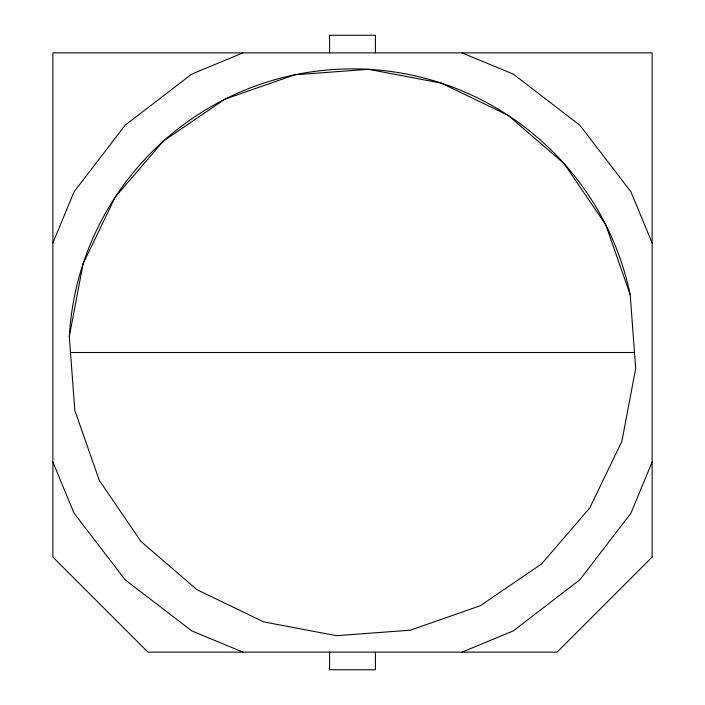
<?xml version="1.0" encoding="UTF-8"?>
<svg xmlns="http://www.w3.org/2000/svg" width="705" height="705" viewBox="0 0 705 705"><rect width="100%" height="100%" fill="white"/><g stroke="black" fill="none" stroke-linecap="round" stroke-linejoin="round"><path stroke-width="1.06" d="M69.31 336.488L83.102 263.74L115.25 197.039L163.569 140.929L224.763 99.246L294.664 74.809L368.512 69.31L441.26 83.102L507.961 115.25L564.071 163.569L605.754 224.763L630.191 294.664L635.69 368.512L621.898 441.26L589.75 507.961L541.431 564.071L480.237 605.754L410.336 630.191L336.488 635.69L263.74 621.898L197.039 589.75L140.929 541.431L99.246 480.237L74.809 410.336L69.31 336.488A283.648 283.648 0 0 1 630.191 294.664M52.875 242.978L74.087 191.76L125.182 125.182L191.76 74.087L242.978 52.875M652.125 462.022L630.913 513.24L579.818 579.818L513.24 630.913L462.022 652.125M70.5 352.5L634.5 352.5M462.022 52.875L513.24 74.087L579.818 125.182L630.913 191.76L652.125 242.978M242.978 652.125L191.76 630.913L125.182 579.818L74.087 513.24L52.875 462.022M375.412 52.84L375.412 35.25L329.587 35.25L329.587 52.84M375.412 652.16L375.412 669.75L329.587 669.75L329.587 652.16M652.125 557.073L557.073 652.125L147.927 652.125L52.875 557.073L52.875 52.875L652.125 52.875L652.125 557.073"/></g></svg>
